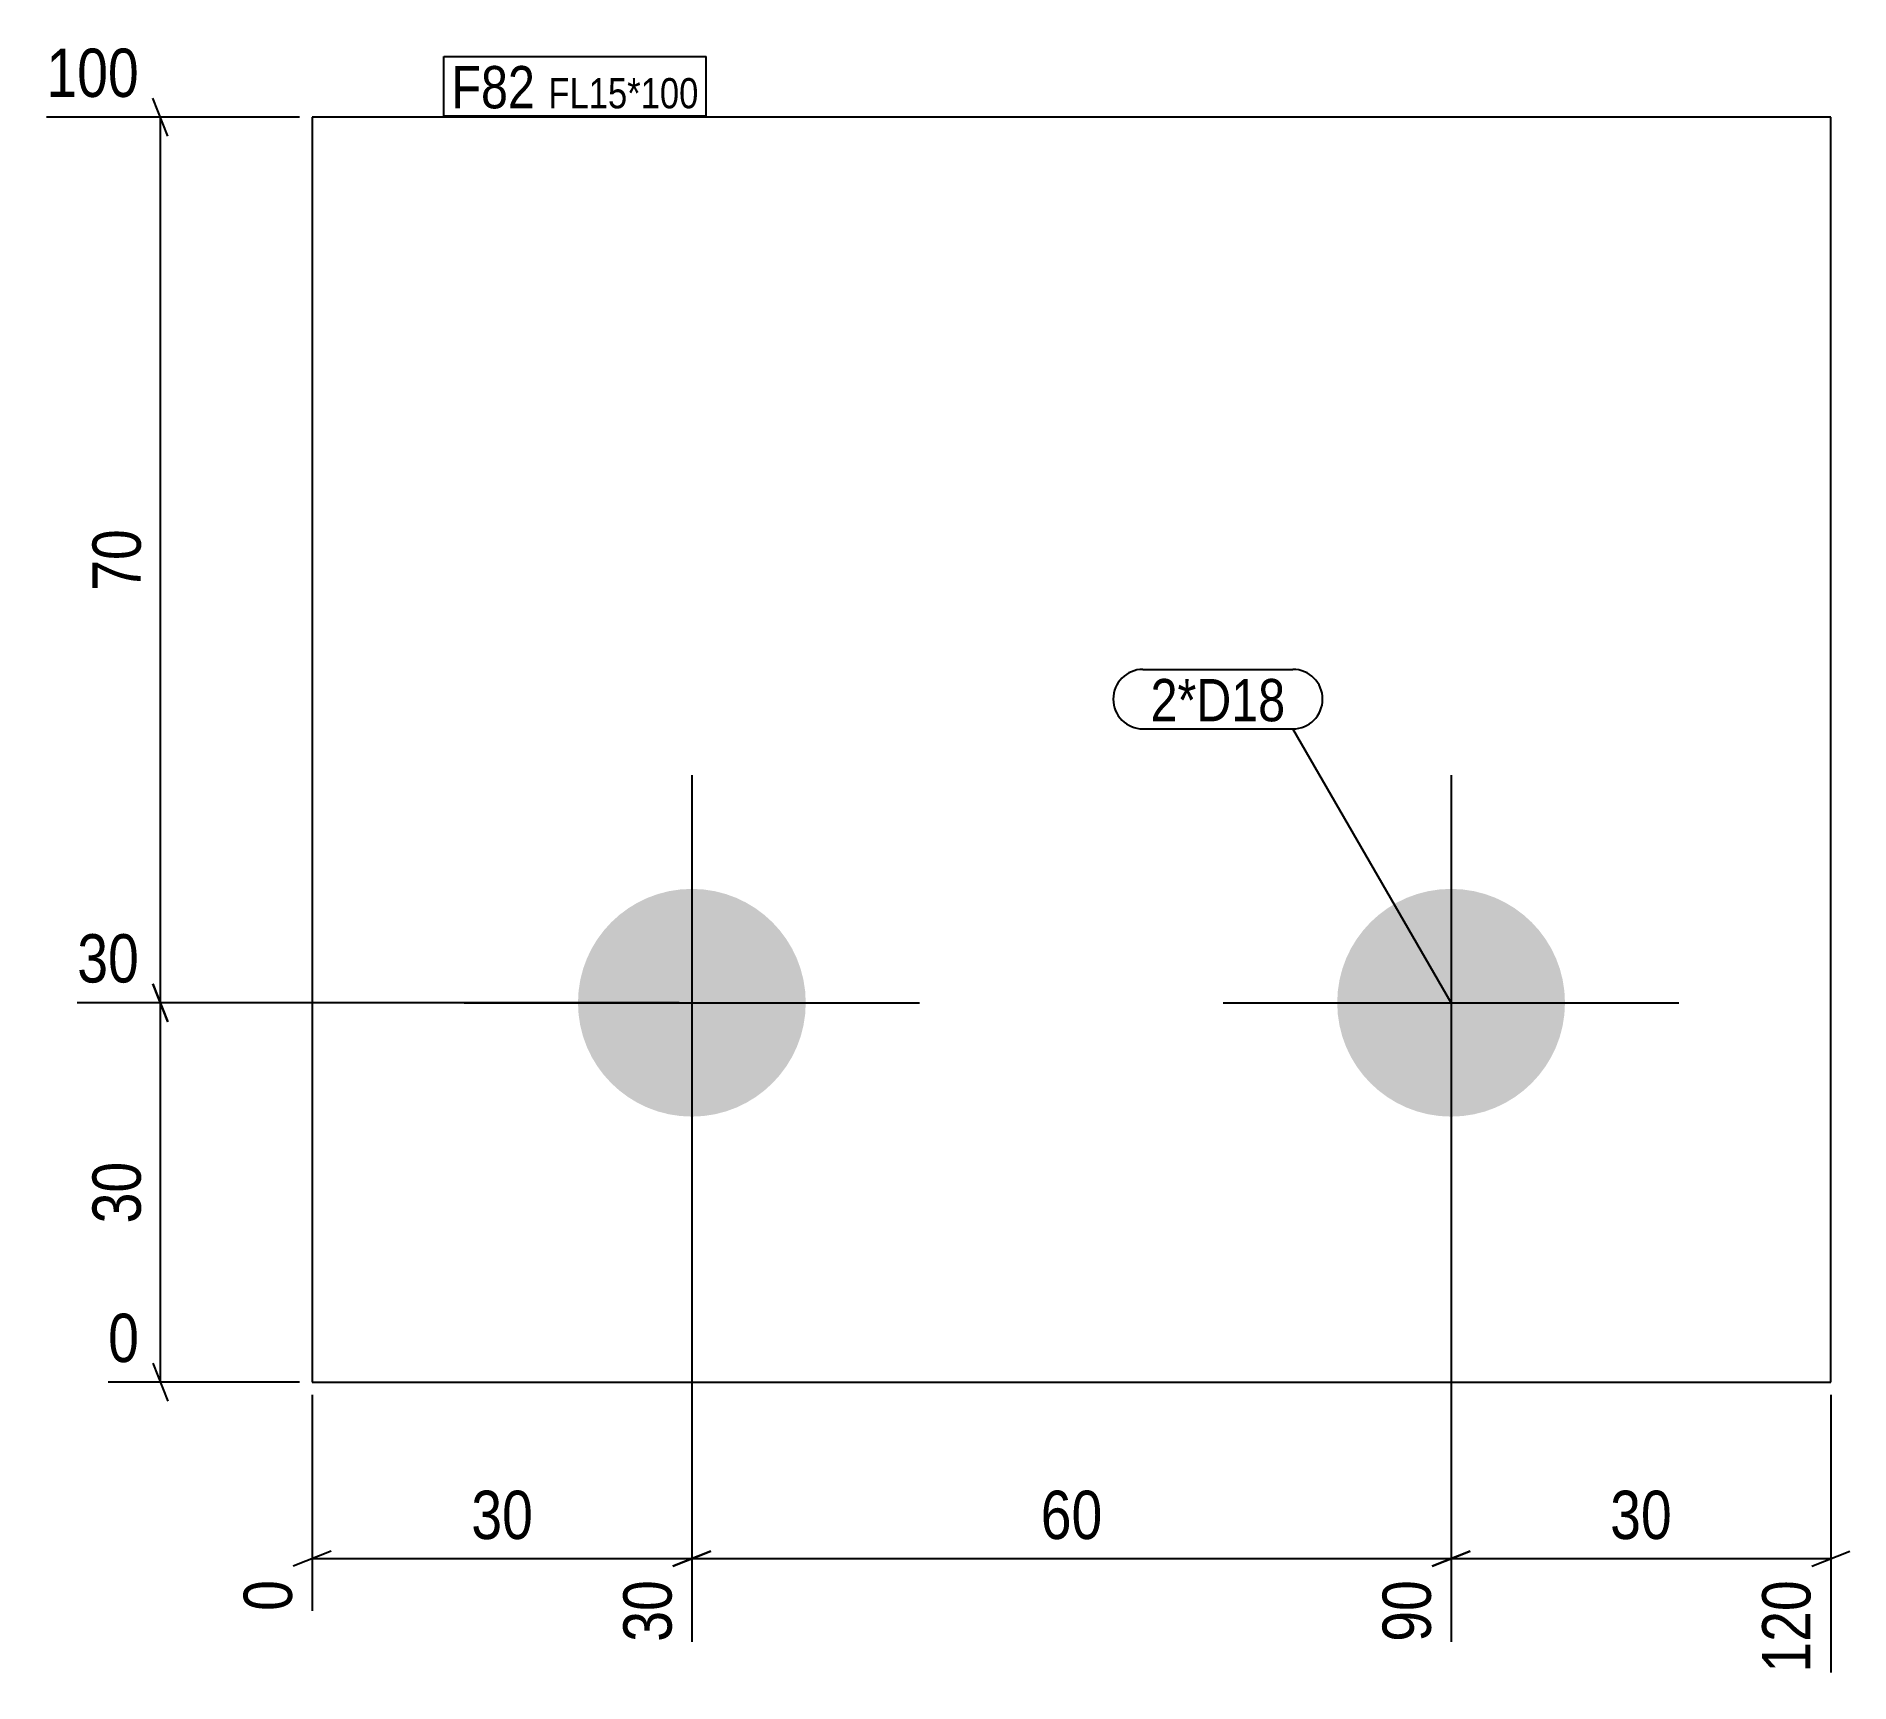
# Model space of a CAD drawing. Header units: millimetres. Extents: x 2 to 146, y 2 to 132.
import ezdxf

# ---------------------------------------------------------------- set-up
doc = ezdxf.new("R2010")
doc.units = ezdxf.units.MM
for name, color, linetype in [('MÅLSÆTNING', 7, 'Continuous'), ('STÅL', 7, 'Continuous'), ('TEKST', 7, 'Continuous')]:
    doc.layers.add(name, color=color, linetype=linetype)
doc.styles.add('Arial Narrow', font='ARIALN.TTF', dxfattribs={"height": 0.2})

msp = doc.modelspace()

# ---------------------------------------------------------------- hatches: boundary and pattern name
at = {"layer": 'STÅL', "linetype": 'Continuous'}
for points in [[(63.01, 55.95, -1), (45.01, 55.95, -1)], [(123.01, 55.95, -1), (105.01, 55.95, -1)]]:
    msp.add_hatch(color=3, dxfattribs=at).paths.add_polyline_path(points)

# ---------------------------------------------------------------- linework, layer by layer
at = {"layer": 'MÅLSÆTNING', "color": 7, "linetype": 'Continuous'}
for p, q in [((12.61, 124.45), (11.41, 127.45)), ((23.01, 125.95), (3, 125.95)), ((12.01, 55.95), (12.01, 125.95)), ((11.41, 57.45), (12.61, 54.45)), ((12.61, 54.45), (11.41, 57.45)), ((53.01, 55.95), (5.44, 55.95)), ((53.01, 55.95), (5.44, 55.95)), ((12.01, 25.95), (12.01, 55.95)), ((54.01, 54.95), (54.01, 5.44)), ((54.01, 54.95), (54.01, 5.44)), ((114.01, 54.95), (114.01, 5.44)), ((114.01, 54.95), (114.01, 5.44)), ((11.41, 27.45), (12.61, 24.45)), ((23.01, 25.95), (7.88, 25.95)), ((24.01, 24.95), (24.01, 7.88)), ((144.01, 24.95), (144.01, 3)), ((25.51, 12.61), (22.51, 11.41)), ((24.01, 12.01), (54.01, 12.01)), ((55.51, 12.61), (52.51, 11.41)), ((52.51, 11.41), (55.51, 12.61)), ((54.01, 12.01), (114.01, 12.01)), ((115.51, 12.61), (112.51, 11.41)), ((112.51, 11.41), (115.51, 12.61)), ((114.01, 12.01), (144.01, 12.01)), ((142.51, 11.41), (145.51, 12.61))]:
    msp.add_line(p, q, dxfattribs=at)
at = {"layer": 'STÅL', "color": 2, "linetype": 'Continuous'}
for p, q in [((144.01, 125.95), (24.01, 125.95)), ((24.01, 125.95), (24.01, 25.95)), ((144.01, 25.95), (144.01, 125.95)), ((24.01, 25.95), (144.01, 25.95))]:
    msp.add_line(p, q, dxfattribs=at)
at = {"layer": 'STÅL', "color": 3, "linetype": 'Continuous'}
for p, q in [((54.01, 73.95), (54.01, 37.95)), ((114.01, 73.95), (114.01, 37.95)), ((36.01, 55.95), (72.01, 55.95)), ((96.01, 55.95), (132.01, 55.95))]:
    msp.add_line(p, q, dxfattribs=at)

# ---------------------------------------------------------------- wipeouts: each hides what was drawn before it
at = {"color": 0}
for points, layer in [([(11.26, 94.18), (5.66, 94.18), (5.66, 87.71), (11.26, 87.71)], 'MÅLSÆTNING'), ([(11.26, 44.18), (5.66, 44.18), (5.66, 37.71), (11.26, 37.71)], 'MÅLSÆTNING'), ([(42.25, 12.76), (42.25, 18.36), (35.77, 18.36), (35.77, 12.76)], 'MÅLSÆTNING'), ([(87.25, 12.76), (87.25, 18.36), (80.78, 18.36), (80.78, 12.76)], 'MÅLSÆTNING'), ([(132.25, 12.76), (132.25, 18.36), (125.78, 18.36), (125.78, 12.76)], 'MÅLSÆTNING'), ([(100.91, 78.2), (100.91, 81.7), (90.26, 81.7), (90.26, 78.2)], 'TEKST')]:
    msp.add_wipeout(points, dxfattribs=at).dxf.layer = layer

# ---------------------------------------------------------------- next in the draw order: texts
at = {"layer": 'MÅLSÆTNING', "color": 3, "style": 'Arial Narrow'}
for s, p in [('70', (10.46, 88.51)), ('30', (10.46, 38.51))]:
    msp.add_text(s, height=3.818, rotation=90.0002, dxfattribs=at).set_placement(p)
for s, p in [('30', (36.58, 13.56)), ('60', (81.58, 13.56)), ('30', (126.58, 13.56))]:
    msp.add_text(s, height=3.818, dxfattribs=at).set_placement(p)

# ---------------------------------------------------------------- next in the draw order: wipeouts: each hides what was drawn before it
at = {"color": 0, "linetype": 'Continuous'}
for points in [[(11.11, 126.75), (11.11, 132.35), (2.2, 132.35), (2.2, 126.75)], [(11.11, 56.75), (11.11, 62.35), (4.64, 62.35), (4.64, 56.75)], [(11.11, 26.75), (11.11, 32.35), (7.07, 32.35), (7.07, 26.75)], [(23.21, 11.11), (17.61, 11.11), (17.61, 7.07), (23.21, 7.07)], [(53.21, 11.11), (47.61, 11.11), (47.61, 4.64), (53.21, 4.64)], [(113.21, 11.11), (107.61, 11.11), (107.61, 4.64), (113.21, 4.64)], [(143.21, 11.11), (137.61, 11.11), (137.61, 2.2), (143.21, 2.2)]]:
    msp.add_wipeout(points, dxfattribs=at).dxf.layer = 'MÅLSÆTNING'
at = {"color": 0}
for points in [[(41.62, 126.65), (41.62, 130.15), (35.01, 130.15), (35.01, 126.65)], [(54.55, 126.65), (54.55, 129.15), (42.67, 129.15), (42.67, 126.65)], [(100.91, 78.2), (100.91, 81.7), (90.26, 81.7), (90.26, 78.2)]]:
    msp.add_wipeout(points, dxfattribs=at).dxf.layer = 'TEKST'

# ---------------------------------------------------------------- next in the draw order: linework, layer by layer
at = {"layer": 'TEKST', "color": 7, "linetype": 'Continuous'}
for p, q in [((89.66, 82.3), (101.51, 82.3)), ((89.66, 77.6), (101.51, 77.6)), ((114.01, 55.95), (101.51, 77.6))]:
    msp.add_line(p, q, dxfattribs=at)
for centre, start, end in [((89.66, 79.95), 90, 270), ((101.51, 79.95), 270, 90)]:
    msp.add_arc(centre, 2.35, start, end, dxfattribs=at)

# ---------------------------------------------------------------- next in the draw order: texts
at = {"layer": 'MÅLSÆTNING', "color": 3, "linetype": 'Continuous', "style": 'Arial Narrow'}
for s, height, p in [('100', 3.818, (3, 127.55)), ('30', 3.818, (5.44, 57.55)), ('0', 3.82, (7.88, 27.55))]:
    msp.add_text(s, height=height, dxfattribs=at).set_placement(p)
for s, height, p in [('0', 3.82, (22.41, 7.88)), ('30', 3.818, (52.41, 5.44)), ('90', 3.818, (112.41, 5.44)), ('120', 3.818, (142.41, 3))]:
    msp.add_text(s, height=height, rotation=90.0002, dxfattribs=at).set_placement(p)
at = {"layer": 'TEKST', "color": 3, "style": 'Arial Narrow'}
msp.add_text('2*D18', height=3.34, dxfattribs=at).set_placement((90.26, 78.2))

# ---------------------------------------------------------------- next in the draw order: wipeouts: each hides what was drawn before it
at = {"color": 0}
for points in [[(41.62, 126.65), (41.62, 130.15), (35.01, 130.15), (35.01, 126.65)], [(54.55, 126.65), (54.55, 129.15), (42.67, 129.15), (42.67, 126.65)]]:
    msp.add_wipeout(points, dxfattribs=at).dxf.layer = 'TEKST'

# ---------------------------------------------------------------- next in the draw order: linework, layer by layer
at = {"layer": 'TEKST', "color": 7, "linetype": 'Continuous'}
for p, q in [((34.41, 130.75), (55.15, 130.75)), ((34.41, 126.05), (34.41, 130.75)), ((55.15, 126.05), (55.15, 130.75)), ((34.41, 126.05), (55.15, 126.05))]:
    msp.add_line(p, q, dxfattribs=at)

# ---------------------------------------------------------------- next in the draw order: texts
at = {"layer": 'TEKST', "color": 3, "style": 'Arial Narrow'}
for s, height, p in [('F82', 3.34, (35.01, 126.65)), ('FL15*100', 2.386, (42.67, 126.65))]:
    msp.add_text(s, height=height, dxfattribs=at).set_placement(p)

doc.saveas('drawing.dxf')
